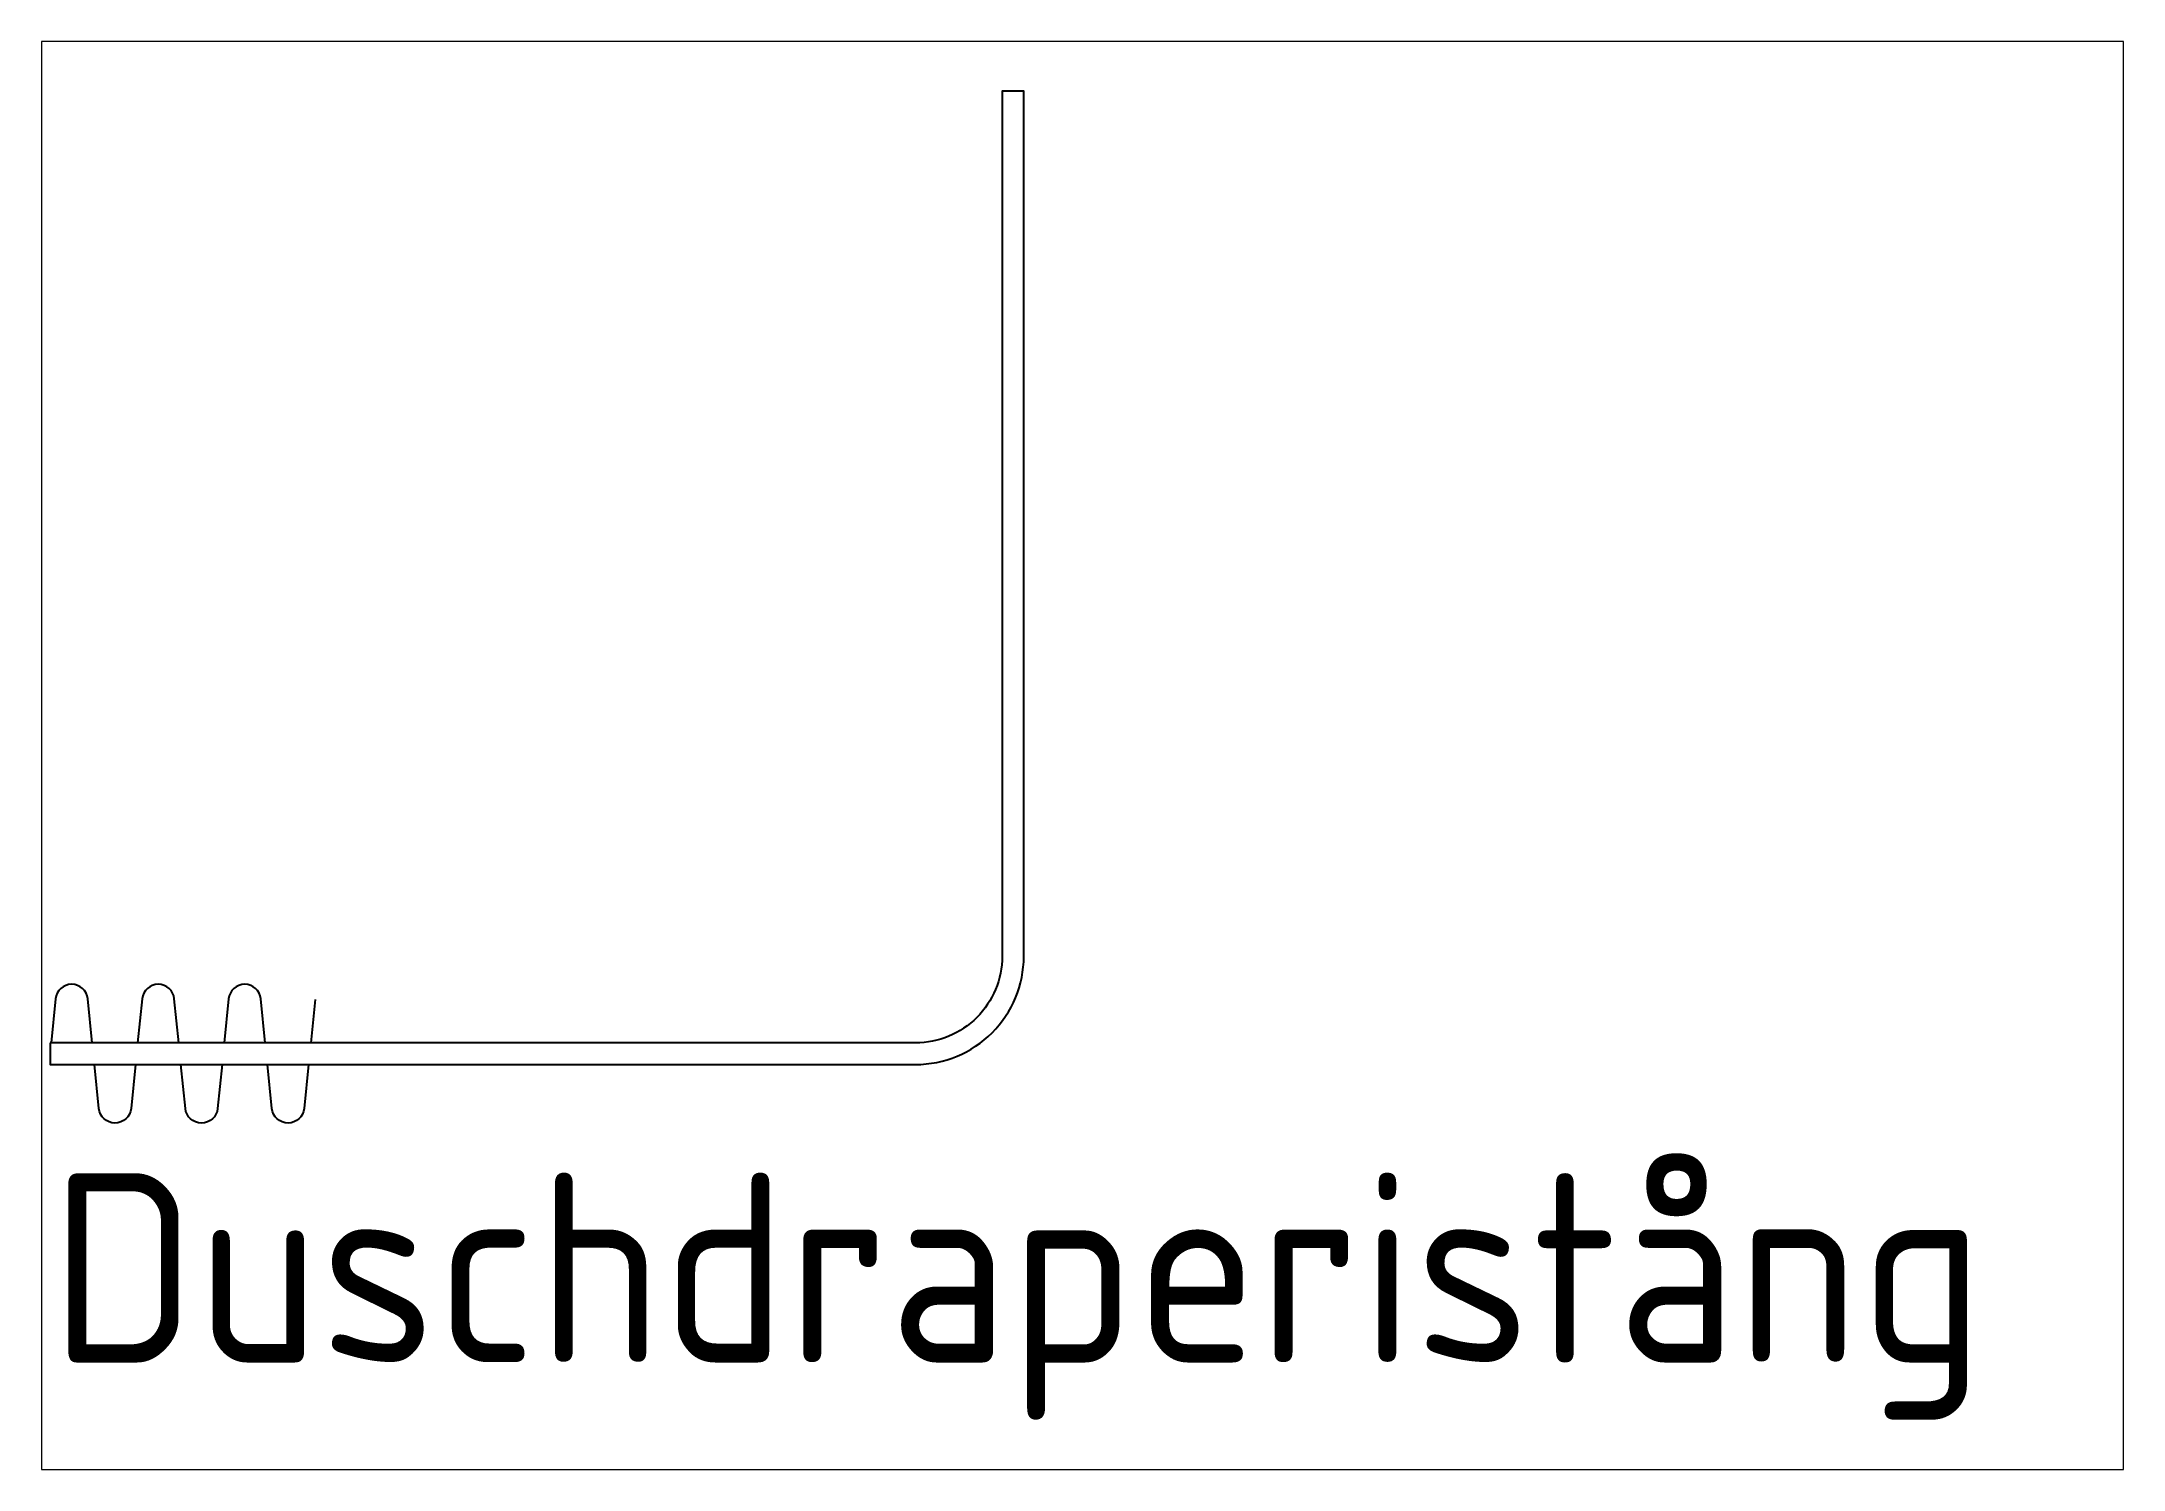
# Paper-space layout 'Layout1' of a CAD drawing. Header units: millimetres. Extents: x 29 to 260, y 20 to 178.
# The model-space entities are those that its viewports show. They can reach past a viewport. Long polylines and large blocks are cut down to what shows.
import ezdxf

# ---------------------------------------------------------------- set-up
doc = ezdxf.new("R2010")
doc.units = ezdxf.units.MM
doc.header["$LTSCALE"] = 50
doc.styles.add('ISO', font='isocp.shx')

# ---------------------------------------------------------------- blocks, each defined once
blk = doc.blocks.new('DUCHSDRAPERISTÅNG_DYNAMISKT_2DBLOCK')
blk.add_lwpolyline([(0, 20), (0, 0), (800, 0, 0.414214), (900, 100), (900, 900), (880, 900), (880, 100, -0.414214), (800, 20)], format="xyb", close=True)
for points in [[(39, 20), (34.9, 60.7, 0.904988), (5.1, 60.7), (1, 20)], [(119, 20), (114.9, 60.7, 0.904988), (85.1, 60.7), (81, 20, -0.904988)], [(199, 20), (194.9, 60.7, 0.904988), (165.1, 60.7), (161, 20, -0.904988)], [(245, 60), (241, 20, -0.904988)], [(79, 0), (74.9, -40.7, -0.904988), (45.1, -40.7), (41, 0, 0.904988)], [(159, 0), (154.9, -40.7, -0.904988), (125.1, -40.7), (121, 0, 0.904988)], [(239, 0), (234.9, -40.7, -0.904988), (205.1, -40.7), (201, 0, 0.904988)]]:
    blk.add_lwpolyline(points, format="xyb")

msp = doc.modelspace()

# ---------------------------------------------------------------- block references
msp.add_blockref('DUCHSDRAPERISTÅNG_DYNAMISKT_2DBLOCK', (0, 320.1, -1.9))

# ---------------------------------------------------------------- texts
at = {"insert": (0.1, 219.5, -1.9), "char_height": 175, "width": 2096.889, "attachment_point": 1, "style": 'ISO'}
msp.add_mtext('Duschdraperistång', dxfattribs=at)

psp = doc.layouts.get("Layout1")

# ---------------------------------------------------------------- viewports
at = {"layer": '0'}
psp.add_viewport(center=(144.23, 98.98), size=(230.77, 158.3605), view_center_point=(954.22, 605.84), view_height=1320.2504, dxfattribs=at)

doc.saveas('drawing.dxf')
